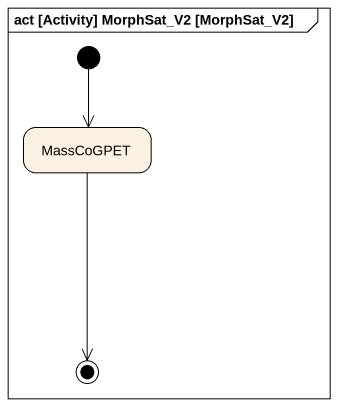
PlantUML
@startuml
mainframe act [Activity] MorphSat_V2 [MorphSat_V2]
hide empty description
state MassCoGPET
[*] --> MassCoGPET
MassCoGPET --> [*]
@enduml
